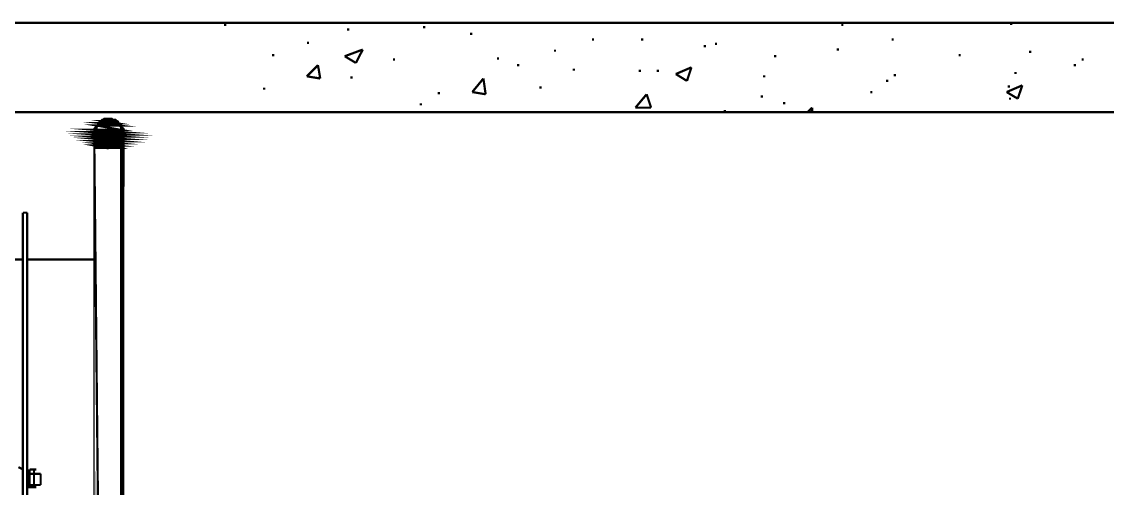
# Model space of a CAD drawing. Extents: x 219 to 1226, y 175 to 465.
# Drawn here: x 281.11 to 301.71, y 253.26 to 262.12 of the extents above; entities that cross this region are included whole.
import ezdxf

# ---------------------------------------------------------------- set-up
doc = ezdxf.new("R2010")
doc.units = 0
doc.header["$MEASUREMENT"] = 0
for name, color, linetype in [('C00-00-00-BLACK', 7, 'Continuous'), ('C62-64-65', 252, 'Continuous'), ('CC6-C8-CA', 254, 'Continuous')]:
    doc.layers.add(name, color=color, linetype=linetype)

msp = doc.modelspace()

# ---------------------------------------------------------------- linework, layer by layer
at = {"layer": 'C00-00-00-BLACK', "const_width": 0.0423}
for points in [[(232.744, 262.098), (408.666, 262.098)], [(284.953, 262.055), (284.996, 262.055)], [(287.285, 261.971), (287.326, 261.971)], [(288.726, 262.014), (288.769, 262.014)], [(296.658, 262.055), (296.701, 262.055)], [(299.882, 262.098), (299.882, 262.055)], [(286.523, 261.718), (286.564, 261.718)], [(289.618, 261.887), (289.661, 261.887)], [(291.951, 261.802), (291.951, 261.759)], [(292.882, 261.802), (292.882, 261.759)], [(294.283, 261.718), (294.283, 261.675)], [(297.635, 261.802), (297.635, 261.759)], [(285.885, 261.505), (285.885, 261.463)], [(287.242, 261.463), (287.584, 261.59)], [(287.453, 261.336), (287.584, 261.59)], [(291.229, 261.59), (291.229, 261.548)], [(294.07, 261.675), (294.07, 261.632)], [(296.574, 261.59), (296.616, 261.59)], [(298.905, 261.505), (298.905, 261.463)], [(300.219, 261.548), (300.262, 261.548)], [(286.523, 261.082), (286.734, 261.293)], [(286.777, 261.04), (286.734, 261.293)], [(287.242, 261.463), (287.453, 261.336)], [(288.176, 261.421), (288.176, 261.379)], [(290.127, 261.421), (290.168, 261.421)], [(290.51, 261.293), (290.552, 261.293)], [(295.386, 261.463), (295.428, 261.463)], [(301.069, 261.293), (301.112, 261.293)], [(301.239, 261.421), (301.239, 261.379)], [(286.523, 261.082), (286.777, 261.04)], [(287.369, 261.082), (287.369, 261.04)], [(291.568, 261.209), (291.611, 261.209)], [(292.841, 261.209), (292.841, 261.166)], [(293.179, 261.209), (293.179, 261.166)], [(293.521, 261.125), (293.817, 261.252)], [(293.521, 261.125), (293.733, 260.994)], [(293.733, 260.994), (293.817, 261.252)], [(295.174, 261.082), (295.217, 261.082)], [(297.677, 261.125), (297.677, 261.082)], [(299.966, 261.166), (299.966, 261.125)], [(285.715, 260.868), (285.715, 260.826)], [(289.661, 260.783), (289.872, 261.04)], [(289.914, 260.741), (289.872, 261.04)], [(290.933, 260.868), (290.975, 260.868)], [(297.506, 260.994), (297.55, 260.994)], [(299.796, 260.783), (300.093, 260.91)], [(299.839, 260.91), (299.839, 260.868)], [(300.008, 260.657), (300.093, 260.91)], [(289.026, 260.783), (289.026, 260.741)], [(289.661, 260.783), (289.914, 260.741)], [(292.756, 260.487), (292.968, 260.741)], [(293.052, 260.487), (292.968, 260.741)], [(295.131, 260.698), (295.174, 260.698)], [(297.21, 260.783), (297.251, 260.783)], [(299.796, 260.783), (300.008, 260.657)], [(288.684, 260.571), (288.684, 260.53)], [(292.756, 260.487), (293.052, 260.487)], [(295.556, 260.571), (295.597, 260.571)], [(296.02, 260.402), (296.109, 260.487)], [(296.109, 260.402), (296.109, 260.487)], [(299.839, 260.657), (299.882, 260.657)], [(242.202, 260.402), (399.208, 260.402)], [(283.044, 259.979), (283.044, 260.043), (282.937, 260.224), (282.917, 260.234), (282.895, 260.255), (282.641, 260.255), (282.62, 260.234), (282.598, 260.224), (282.492, 260.041), (282.492, 259.979)], [(294.452, 260.445), (294.452, 260.402)], [(282.492, 209.494), (282.492, 259.936)], [(283.044, 259.936), (283.001, 209.664)], [(281.136, 258.494), (281.136, 246.202)], [(281.136, 258.494), (281.22, 258.494)], [(281.22, 246.202), (281.22, 258.494)], [(279.863, 257.606), (281.136, 257.606)], [(281.22, 257.606), (282.492, 257.606)], [(281.136, 253.62), (281.051, 253.663)], [(281.136, 253.579), (281.136, 253.62)], [(281.22, 253.579), (281.263, 253.579)], [(281.263, 253.62), (281.304, 253.62)], [(281.347, 253.62), (281.263, 253.62)], [(281.263, 253.62), (281.263, 253.579)], [(281.263, 253.283), (281.263, 253.62)], [(281.263, 253.579), (281.263, 253.536)], [(281.263, 253.536), (281.263, 253.452)], [(281.263, 253.536), (281.347, 253.536)], [(281.263, 253.452), (281.263, 253.324)], [(281.347, 253.62), (281.39, 253.62)], [(281.347, 253.579), (281.347, 253.62)], [(281.347, 253.283), (281.347, 253.62)], [(281.347, 253.536), (281.347, 253.579)], [(281.347, 253.452), (281.347, 253.536)], [(281.347, 253.536), (281.474, 253.536)], [(281.347, 253.324), (281.347, 253.452)], [(281.474, 253.536), (281.474, 253.324)], [(281.22, 253.283), (281.263, 253.283)], [(281.263, 253.324), (281.304, 253.324)], [(281.263, 253.324), (281.263, 253.283)], [(281.263, 253.324), (281.347, 253.324)], [(281.263, 253.283), (281.304, 253.283)], [(281.347, 253.283), (281.263, 253.283)], [(281.347, 253.283), (281.347, 253.324)], [(281.347, 253.324), (281.39, 253.324)], [(281.347, 253.324), (281.474, 253.324)], [(281.347, 253.283), (281.39, 253.283)]]:
    msp.add_lwpolyline(points, dxfattribs=at)
msp.add_lwpolyline([(283.044, 260.021), (283.044, 260.085), (282.82, 260.275), (282.747, 260.275), (282.682, 260.275), (282.492, 260.085), (282.492, 260.021), (282.492, 259.969), (282.572, 259.811), (282.703, 259.725), (282.747, 259.725), (282.799, 259.725), (282.958, 259.811), (283.044, 259.969), (283.044, 260.021)], close=True, dxfattribs=at)
at = {"layer": 'C62-64-65', "const_width": 0.0423}
for points in [[(283.001, 260.064), (282.535, 260.064), (283.044, 260.021), (283.001, 260.064)], [(282.917, 260.191), (282.62, 260.191), (282.958, 260.148), (282.917, 260.191)], [(283.001, 260.148), (282.535, 260.148), (283.001, 260.064), (283.001, 260.148)], [(282.874, 260.234), (282.662, 260.234), (282.917, 260.191), (282.874, 260.234)], [(282.535, 260.064), (283.044, 260.021), (282.492, 260.021), (282.535, 260.064)], [(282.535, 260.148), (283.001, 260.064), (282.535, 260.064), (282.535, 260.148)], [(282.577, 260.148), (283.001, 260.148), (282.535, 260.148), (282.577, 260.148)], [(282.62, 260.191), (282.958, 260.148), (282.577, 260.148), (282.62, 260.191)], [(282.958, 260.148), (282.577, 260.148), (283.001, 260.148), (282.958, 260.148)], [(282.662, 260.234), (282.917, 260.191), (282.62, 260.191), (282.662, 260.234)], [(282.704, 260.234), (282.874, 260.234), (282.662, 260.234), (282.704, 260.234)], [(282.747, 260.234), (282.831, 260.234), (282.704, 260.234), (282.747, 260.234)], [(282.831, 260.234), (282.704, 260.234), (282.874, 260.234), (282.831, 260.234)], [(282.79, 260.234), (282.747, 260.234), (282.831, 260.234), (282.79, 260.234)], [(283.044, 260.021), (282.492, 260.021), (283.044, 259.979), (283.044, 260.021)], [(283.044, 259.979), (282.492, 259.979), (283.044, 259.936), (283.044, 259.979)], [(283.044, 259.936), (282.492, 259.936), (283.001, 259.895), (283.044, 259.936)], [(283.001, 259.895), (282.535, 259.895), (283.001, 259.852), (283.001, 259.895)], [(283.001, 259.852), (282.535, 259.852), (282.958, 259.809), (283.001, 259.852)], [(282.492, 259.936), (283.001, 259.895), (282.535, 259.895), (282.492, 259.936)], [(282.492, 260.021), (283.044, 259.979), (282.492, 259.979), (282.492, 260.021)], [(282.492, 259.979), (283.044, 259.936), (282.492, 259.936), (282.492, 259.979)], [(282.535, 259.852), (282.958, 259.809), (282.577, 259.809), (282.535, 259.852)], [(282.535, 259.895), (283.001, 259.852), (282.535, 259.852), (282.535, 259.895)], [(282.958, 259.809), (282.577, 259.809), (282.917, 259.768), (282.958, 259.809)], [(282.874, 259.768), (282.662, 259.768), (282.831, 259.725), (282.874, 259.768)], [(282.577, 259.809), (282.917, 259.768), (282.62, 259.768), (282.577, 259.809)], [(282.662, 259.768), (282.831, 259.725), (282.704, 259.725), (282.662, 259.768)], [(282.917, 259.768), (282.62, 259.768), (282.874, 259.768), (282.917, 259.768)], [(282.62, 259.768), (282.874, 259.768), (282.662, 259.768), (282.62, 259.768)], [(282.831, 259.725), (282.704, 259.725), (282.79, 259.725), (282.831, 259.725)], [(282.704, 259.725), (282.79, 259.725), (282.747, 259.725), (282.704, 259.725)]]:
    msp.add_lwpolyline(points, close=True, dxfattribs=at)
at = {"layer": 'C62-64-65'}
for points in [[(282.535, 260.064), (283.044, 260.021), (282.492, 260.021), (282.535, 260.064)], [(282.577, 260.148), (283.001, 260.148), (282.535, 260.148), (282.577, 260.148)], [(283.001, 260.148), (282.535, 260.148), (283.001, 260.064), (283.001, 260.148)], [(282.535, 260.148), (283.001, 260.064), (282.535, 260.064), (282.535, 260.148)], [(283.001, 260.064), (282.535, 260.064), (283.044, 260.021), (283.001, 260.064)], [(282.62, 260.191), (282.958, 260.148), (282.577, 260.148), (282.62, 260.191)], [(282.958, 260.148), (282.577, 260.148), (283.001, 260.148), (282.958, 260.148)], [(282.662, 260.234), (282.917, 260.191), (282.62, 260.191), (282.662, 260.234)], [(282.917, 260.191), (282.62, 260.191), (282.958, 260.148), (282.917, 260.191)], [(282.704, 260.234), (282.874, 260.234), (282.662, 260.234), (282.704, 260.234)], [(282.874, 260.234), (282.662, 260.234), (282.917, 260.191), (282.874, 260.234)], [(282.747, 260.234), (282.831, 260.234), (282.704, 260.234), (282.747, 260.234)], [(282.831, 260.234), (282.704, 260.234), (282.874, 260.234), (282.831, 260.234)], [(282.79, 260.234), (282.747, 260.234), (282.831, 260.234), (282.79, 260.234)], [(283.044, 260.021), (282.492, 260.021), (283.044, 259.979), (283.044, 260.021)], [(282.492, 260.021), (283.044, 259.979), (282.492, 259.979), (282.492, 260.021)], [(283.044, 259.979), (282.492, 259.979), (283.044, 259.936), (283.044, 259.979)], [(282.492, 259.979), (283.044, 259.936), (282.492, 259.936), (282.492, 259.979)], [(283.044, 259.936), (282.492, 259.936), (283.001, 259.895), (283.044, 259.936)], [(282.492, 259.936), (283.001, 259.895), (282.535, 259.895), (282.492, 259.936)], [(283.001, 259.895), (282.535, 259.895), (283.001, 259.852), (283.001, 259.895)], [(282.535, 259.895), (283.001, 259.852), (282.535, 259.852), (282.535, 259.895)], [(283.001, 259.852), (282.535, 259.852), (282.958, 259.809), (283.001, 259.852)], [(282.535, 259.852), (282.958, 259.809), (282.577, 259.809), (282.535, 259.852)], [(282.958, 259.809), (282.577, 259.809), (282.917, 259.768), (282.958, 259.809)], [(282.577, 259.809), (282.917, 259.768), (282.62, 259.768), (282.577, 259.809)], [(282.917, 259.768), (282.62, 259.768), (282.874, 259.768), (282.917, 259.768)], [(282.62, 259.768), (282.874, 259.768), (282.662, 259.768), (282.62, 259.768)], [(282.874, 259.768), (282.662, 259.768), (282.831, 259.725), (282.874, 259.768)], [(282.662, 259.768), (282.831, 259.725), (282.704, 259.725), (282.662, 259.768)], [(282.831, 259.725), (282.704, 259.725), (282.79, 259.725), (282.831, 259.725)], [(282.704, 259.725), (282.79, 259.725), (282.747, 259.725), (282.704, 259.725)]]:
    msp.add_lwpolyline(points, close=True, dxfattribs=at)
at = {"layer": 'CC6-C8-CA', "const_width": 0.0423}
for points in [[(282.535, 259.852), (282.492, 259.852), (282.577, 259.809), (282.535, 259.852)], [(282.535, 259.895), (282.492, 259.895), (282.535, 259.852), (282.535, 259.895)], [(282.492, 259.936), (282.535, 259.895), (282.492, 259.895), (282.492, 259.936)], [(282.492, 259.895), (282.535, 259.852), (282.492, 259.852), (282.492, 259.895)], [(282.492, 259.852), (282.577, 259.809), (282.492, 259.809), (282.492, 259.852)], [(283.001, 259.852), (283.001, 259.809), (282.958, 259.809), (283.001, 259.852)], [(283.001, 259.895), (283.001, 259.852), (283.044, 259.852), (283.001, 259.895)], [(283.001, 259.852), (283.044, 259.852), (283.044, 259.852), (283.001, 259.852)], [(283.001, 259.852), (283.044, 259.852), (283.044, 259.852), (283.001, 259.852)], [(283.001, 259.809), (283.001, 259.852), (283.001, 259.809)], [(282.662, 259.768), (282.492, 259.768), (282.704, 259.725), (282.662, 259.768)], [(282.577, 259.809), (282.492, 259.809), (282.62, 259.768), (282.577, 259.809)], [(282.492, 259.809), (282.62, 259.768), (282.492, 259.768), (282.492, 259.809)], [(282.492, 259.768), (282.704, 259.725), (282.492, 259.725), (282.492, 259.768)], [(282.662, 259.768), (282.704, 259.768), (282.492, 259.768), (282.662, 259.768)], [(282.662, 259.768), (282.492, 259.768), (282.62, 259.768), (282.662, 259.768)], [(282.747, 259.725), (282.79, 259.725), (282.492, 259.725), (282.747, 259.725)], [(282.747, 259.725), (282.492, 259.725), (282.704, 259.725), (282.747, 259.725)], [(282.79, 259.725), (282.831, 259.725), (282.492, 259.725), (282.79, 259.725)], [(282.79, 259.725), (282.492, 259.725), (282.747, 259.725), (282.79, 259.725)], [(283.001, 259.725), (282.492, 259.725), (283.001, 209.748), (283.001, 259.725)], [(282.492, 259.725), (283.001, 209.748), (282.492, 209.748), (282.492, 259.725)], [(283.001, 259.768), (282.874, 259.768), (283.001, 259.725), (283.001, 259.768)], [(283.001, 259.725), (282.831, 259.725), (282.79, 259.725), (283.001, 259.725)], [(282.79, 259.725), (283.001, 259.725), (283.044, 259.725), (282.79, 259.725)], [(283.001, 259.725), (283.044, 259.725), (282.79, 259.725), (283.001, 259.725)], [(282.874, 259.768), (283.001, 259.725), (282.831, 259.725), (282.874, 259.768)], [(282.831, 259.725), (283.001, 259.725), (283.044, 259.725), (282.831, 259.725)], [(282.917, 259.768), (283.001, 259.768), (282.874, 259.768), (282.917, 259.768)], [(282.958, 259.809), (283.001, 259.768), (282.917, 259.768), (282.958, 259.809)], [(283.001, 259.768), (282.917, 259.768), (283.001, 259.768)], [(283.001, 259.809), (282.958, 259.809), (283.001, 259.768), (283.001, 259.809)]]:
    msp.add_lwpolyline(points, close=True, dxfattribs=at)
at = {"layer": 'CC6-C8-CA'}
for points in [[(282.492, 259.936), (282.535, 259.895), (282.492, 259.895), (282.492, 259.936)], [(282.535, 259.895), (282.492, 259.895), (282.535, 259.852), (282.535, 259.895)], [(282.492, 259.895), (282.535, 259.852), (282.492, 259.852), (282.492, 259.895)], [(283.001, 259.895), (283.001, 259.852), (283.044, 259.852), (283.001, 259.895)], [(282.535, 259.852), (282.492, 259.852), (282.577, 259.809), (282.535, 259.852)], [(282.492, 259.852), (282.577, 259.809), (282.492, 259.809), (282.492, 259.852)], [(282.577, 259.809), (282.492, 259.809), (282.62, 259.768), (282.577, 259.809)], [(282.492, 259.809), (282.62, 259.768), (282.492, 259.768), (282.492, 259.809)], [(282.662, 259.768), (282.704, 259.768), (282.492, 259.768), (282.662, 259.768)], [(282.662, 259.768), (282.492, 259.768), (282.62, 259.768), (282.662, 259.768)], [(282.662, 259.768), (282.492, 259.768), (282.704, 259.725), (282.662, 259.768)], [(282.492, 259.768), (282.704, 259.725), (282.492, 259.725), (282.492, 259.768)], [(282.747, 259.725), (282.79, 259.725), (282.492, 259.725), (282.747, 259.725)], [(282.747, 259.725), (282.492, 259.725), (282.704, 259.725), (282.747, 259.725)], [(282.79, 259.725), (282.831, 259.725), (282.492, 259.725), (282.79, 259.725)], [(282.79, 259.725), (282.492, 259.725), (282.747, 259.725), (282.79, 259.725)], [(283.001, 259.725), (282.492, 259.725), (283.001, 209.748), (283.001, 259.725)], [(282.492, 259.725), (283.001, 209.748), (282.492, 209.748), (282.492, 259.725)], [(283.001, 259.725), (282.831, 259.725), (282.79, 259.725), (283.001, 259.725)], [(282.79, 259.725), (283.001, 259.725), (283.044, 259.725), (282.79, 259.725)], [(283.001, 259.725), (283.044, 259.725), (282.79, 259.725), (283.001, 259.725)], [(282.874, 259.768), (283.001, 259.725), (282.831, 259.725), (282.874, 259.768)], [(282.831, 259.725), (283.001, 259.725), (283.044, 259.725), (282.831, 259.725)], [(282.917, 259.768), (283.001, 259.768), (282.874, 259.768), (282.917, 259.768)], [(283.001, 259.768), (282.874, 259.768), (283.001, 259.725), (283.001, 259.768)], [(282.958, 259.809), (283.001, 259.768), (282.917, 259.768), (282.958, 259.809)], [(283.001, 259.768), (282.917, 259.768), (283.001, 259.768)], [(283.001, 259.852), (283.001, 259.809), (282.958, 259.809), (283.001, 259.852)], [(283.001, 259.809), (282.958, 259.809), (283.001, 259.768), (283.001, 259.809)], [(283.001, 259.852), (283.044, 259.852), (283.044, 259.852), (283.001, 259.852)], [(283.001, 259.852), (283.044, 259.852), (283.044, 259.852), (283.001, 259.852)], [(283.001, 259.809), (283.001, 259.852), (283.001, 259.809)]]:
    msp.add_lwpolyline(points, close=True, dxfattribs=at)

doc.saveas('drawing.dxf')
